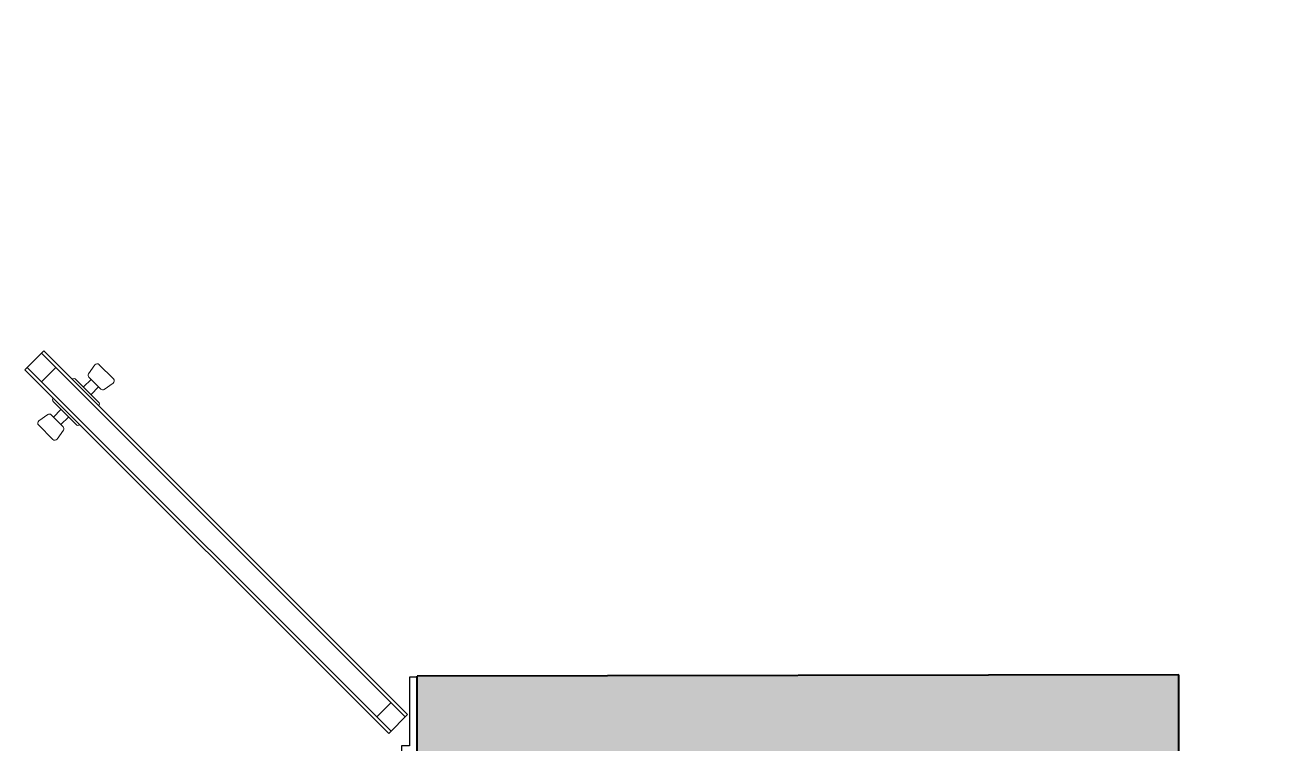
# Model space of a CAD drawing. Header units: inches. Extents: x 20.7 to 35, y 8 to 22.
# Drawn here: x 27.757 to 30.2, y 13.226 to 14.635 of the extents above; entities that cross this region are included whole.
import ezdxf

# ---------------------------------------------------------------- set-up
doc = ezdxf.new("R2010")
doc.units = ezdxf.units.IN
doc.header["$MEASUREMENT"] = 0
doc.layers.add('4', color=252, linetype='Continuous')
doc.layers.add('DOOR WINDOW 1 50', color=251, linetype='Continuous', lineweight=9)
doc.layers.add('WALL 1 50', color=250, linetype='Continuous', lineweight=40)

msp = doc.modelspace()

# ---------------------------------------------------------------- hatches: boundary and pattern name
at = {"layer": 'WALL 1 50'}
h = msp.add_hatch(color=256, dxfattribs=at)
h.dxf.hatch_style = 1
h.paths.add_polyline_path([(25.4196, 21.9096), (20.7696, 21.9096), (20.7696, 19.5378), (21.0696, 19.5378), (21.0696, 21.6096), (24.8349, 21.6096), (24.8349, 20.2596), (24.9849, 20.2596), (24.9849, 21.6096), (25.4196, 21.6096)])
h.paths.add_polyline_path([(28.5696, 21.9096), (26.7696, 21.9096), (26.7696, 21.6096), (27.5946, 21.6096), (27.5946, 18.7589), (27.4559, 18.7589), (27.4559, 18.6089), (27.8833, 18.6089), (27.8833, 18.7589), (27.7446, 18.7589), (27.7446, 21.6096), (28.5696, 21.6096)])
h.paths.add_polyline_path([(34.8696, 21.9096), (29.9196, 21.9096), (29.9196, 21.6096), (30.9696, 21.6096), (30.9696, 19.0596), (31.1196, 19.0596), (31.1196, 19.2096), (31.1196, 21.6096), (34.5696, 21.6096), (34.5696, 19.9437), (34.8696, 19.9437)])
h.paths.add_polyline_path([(29.7796, 18.7589), (29.7796, 19.0596), (29.9196, 19.0596), (29.9196, 19.2096), (29.6296, 19.2096), (29.6296, 18.7589), (29.0683, 18.7589), (29.0683, 18.6089), (29.6296, 18.6089), (29.6296, 18.2768), (29.7796, 18.2768)])
h.paths.add_polyline_path([(31.7196, 18.0096), (30.9696, 18.0096), (30.9696, 15.0096), (34.5696, 15.0096), (34.5696, 14.2937), (34.8696, 14.2937), (34.8696, 17.0601), (34.5696, 17.0601), (34.5696, 15.1596), (32.7696, 15.1596), (32.7696, 16.2096), (33.3696, 16.2096), (33.3696, 16.3596), (32.7696, 16.3596), (32.7696, 17.8596), (33.5196, 17.8596), (33.5196, 18.0096), (32.6196, 18.0096), (32.6196, 15.1609), (31.1196, 15.1609), (31.1196, 17.8596), (31.7196, 17.8596)])
h.paths.add_polyline_path([(34.8696, 18.4037), (34.5696, 18.4037), (34.5696, 17.7682), (34.8696, 17.7682)])
h.paths.add_polyline_path([(21.0696, 18.2978), (20.7696, 18.2978), (20.7696, 17.1502), (21.0696, 17.1502)])
h.paths.add_polyline_path([(21.0696, 16.5502), (20.7696, 16.5502), (20.7696, 15.9096), (20.7696, 15.4596), (21.0696, 15.4596), (21.0696, 15.759), (23.2011, 15.759), (23.2011, 15.609), (23.3511, 15.609), (23.3511, 15.759), (24.3696, 15.759), (24.3696, 15.9842), (24.3696, 18.0093), (24.2196, 18.0093), (24.2196, 17.4142), (22.2696, 17.4142), (22.2696, 18.0096), (22.1196, 18.0096), (22.1196, 17.2642), (24.2196, 17.2642), (24.2196, 15.909), (21.0696, 15.909)])
h.paths.add_polyline_path([(21.0696, 14.5596), (24.2196, 14.5596), (24.2196, 14.2662), (24.3696, 14.2662), (24.3696, 14.7096), (21.0696, 14.7096), (21.0696, 14.8596), (20.7696, 14.8596), (20.7696, 13.7859), (21.0696, 13.7859)])
h.paths.add_polyline_path([(21.0696, 12.2249), (20.7696, 12.2249), (20.7696, 8.5726), (22.4685, 8.5726), (22.4685, 8.8726), (21.0696, 8.8726)])
h.paths.add_polyline_path([(25.6196, 13.0596), (26.8128, 13.0596), (26.8128, 13.3596), (25.3196, 13.3596), (25.3196, 8.8726), (23.9208, 8.8726), (23.9208, 8.5726), (25.6196, 8.5726)])
h.paths.add_polyline_path([(30.0196, 13.3596), (28.5264, 13.357), (28.5264, 13.057), (29.7196, 13.0596), (29.7196, 10.7596), (31.5431, 10.7596), (31.5431, 11.0596), (30.0196, 11.0596)])
h.paths.add_polyline_path([(34.8696, 13.3537), (34.5696, 13.3537), (34.5696, 11.0596), (33.0461, 11.0596), (33.0461, 10.7596), (34.8696, 10.7596)])
h.paths.add_polyline_path([(29.7796, 16.1912), (29.6296, 16.1912), (29.6296, 15.6039), (28.8811, 15.6039), (28.8811, 15.4539), (29.7796, 15.4539)])
h.paths.add_polyline_path([(26.4582, 15.6039), (25.7096, 15.6039), (25.7096, 16.1912), (25.5596, 16.1912), (25.5596, 15.4539), (26.4582, 15.4539)])
h.paths.add_polyline_path([(25.7096, 19.2096), (24.2196, 19.2096), (24.2196, 19.0596), (25.5596, 19.0596), (25.5596, 18.2768), (25.7096, 18.2768), (25.7096, 18.6089), (26.271, 18.6089), (26.271, 18.7589), (25.7096, 18.7589)])
h.paths.add_polyline_path([(30.0196, 8.8726), (29.7196, 8.8726), (29.7196, 8.5726), (30.0196, 8.5726)])
h.paths.add_polyline_path([(34.8696, 8.8726), (34.5696, 8.8726), (34.5696, 8.5726), (34.8696, 8.5726)])

# ---------------------------------------------------------------- linework, layer by layer
at = {"layer": '4'}
msp.add_lwpolyline([(28.5111, 13.3548), (28.5111, 13.2205), (28.4953, 13.2205), (28.4953, 13.2048), (28.5264, 13.2048), (28.5264, 13.3548)], close=True, dxfattribs=at)
at = {"layer": 'DOOR WINDOW 1 50'}
for p, q in [((27.7572, 13.9581), (27.794, 13.9949)), ((28.5029, 13.2771), (27.7896, 13.9905)), ((28.5074, 13.2816), (27.794, 13.9949)), ((28.4705, 13.2447), (27.7572, 13.9581)), ((28.475, 13.2492), (27.7616, 13.9626)), ((27.7896, 13.9346), (27.8175, 13.9626)), ((27.882, 13.9503), (27.8944, 13.9676)), ((27.9308, 13.9399), (27.9024, 13.9683)), ((27.8497, 13.9392), (27.8497, 13.9392)), ((27.9017, 13.8947), (27.8571, 13.9392)), ((27.8869, 13.9392), (27.872, 13.9244)), ((27.906, 13.9201), (27.8826, 13.9435)), ((27.9128, 13.9195), (27.9301, 13.9319)), ((27.8129, 13.9024), (27.8129, 13.9024)), ((27.9017, 13.9244), (27.8869, 13.9095)), ((27.8574, 13.8504), (27.8129, 13.895)), ((27.8129, 13.8653), (27.8277, 13.8801)), ((27.9017, 13.8872), (27.9017, 13.8872)), ((27.8018, 13.8701), (27.7845, 13.8577)), ((27.832, 13.8461), (27.8086, 13.8695)), ((27.8277, 13.8504), (27.8426, 13.8653)), ((27.8122, 13.8214), (27.7838, 13.8497)), ((27.8326, 13.8394), (27.8202, 13.822)), ((27.8649, 13.8504), (27.8649, 13.8504)), ((28.4471, 13.2771), (28.475, 13.305)), ((28.4705, 13.2447), (28.5074, 13.2816))]:
    msp.add_line(p, q, dxfattribs=at)
for centre, start, end in [((27.8987, 13.9646), 45, 144.4623), ((27.8534, 13.9355), 45, 135), ((27.8863, 13.9472), 144.4623, 225), ((27.927, 13.9362), 305.5377, 45), ((27.8166, 13.8987), 135, 225), ((27.9097, 13.9238), 225, 305.5377), ((27.898, 13.8909), 315, 45), ((27.7876, 13.8534), 125.5377, 225), ((27.8049, 13.8658), 45, 125.5377), ((27.8283, 13.8424), 324.4623, 45), ((27.8612, 13.8541), 225, 315), ((27.8159, 13.8251), 225, 324.4623)]:
    msp.add_arc(centre, 0.00525, start, end, dxfattribs=at)
at = {"layer": 'WALL 1 50'}
for p, q in [((30.0196, 13.3596), (28.5264, 13.357)), ((28.5264, 13.057), (28.5264, 13.357)), ((30.0196, 11.0596), (30.0196, 13.3596))]:
    msp.add_line(p, q, dxfattribs=at)

doc.saveas('drawing.dxf')
